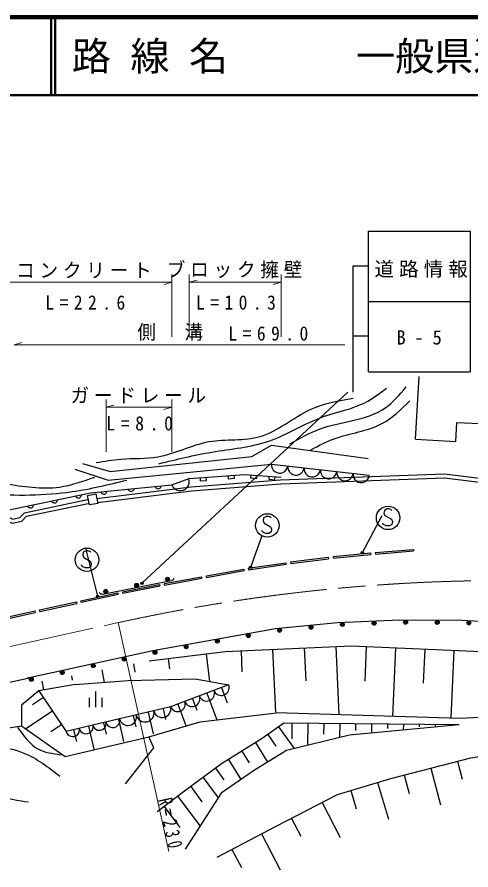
# Model space of a CAD drawing. Units: millimetres, scale not verified. Extents: x 40000 to 680000, y 20000 to 380000.
# Drawn here: x 173377 to 231432, y 270867 to 380000 of the extents above; entities that cross this region are included whole.
import ezdxf
from ezdxf.enums import TextEntityAlignment as Align

# ---------------------------------------------------------------- set-up
doc = ezdxf.new("R2010")
doc.units = ezdxf.units.MM
doc.header["$LTSCALE"] = 1000
doc.linetypes.add('CHAIN', pattern=[18.5, 12, -1.5, 3.5, -1.5])
for name, color, linetype, lineweight in [('M-BGD', 7, 'Continuous', 25), ('M-BMK', 2, 'CHAIN', 13), ('M-STR-HTXT', 7, 'Continuous', 13), ('M-STR-STRC', 7, 'Continuous', 25), ('M-TTL', 2, 'Continuous', 140), ('M-TTL-LINE', 7, 'Continuous', 50)]:
    doc.layers.add(name, color=color, linetype=linetype, lineweight=lineweight)
doc.layers.add('M-TTL-TXT', color=7, linetype='Continuous')
doc.styles.add('ＭＳ ゴシック', font='')
doc.styles.get('ＭＳ ゴシック').set_extended_font_data('MS Gothic')

msp = doc.modelspace()

# ---------------------------------------------------------------- linework, layer by layer
at = {"layer": 'M-BGD'}
for p, q in [((224345, 326007), (224811, 334021)), ((229508, 325707), (229648, 328114)), ((229648, 328114), (233525, 327937)), ((224345, 326007), (229508, 325707)), ((205927, 322802), (218419, 321361)), ((193182, 320160), (195396, 320947)), ((213789, 310954), (218595, 311446)), ((213809, 310755), (218615, 311247)), ((218595, 311446), (218615, 311247)), ((219201, 311470), (224090, 311878)), ((219201, 311470), (219218, 311270)), ((219218, 311270), (224107, 311679)), ((224090, 311878), (224107, 311679)), ((202953, 309469), (207770, 310183)), ((202983, 309271), (207799, 309985)), ((207770, 310183), (207799, 309985)), ((208362, 310276), (213184, 310886)), ((208362, 310276), (208387, 310077)), ((208387, 310077), (213209, 310688)), ((213184, 310886), (213209, 310688)), ((213789, 310954), (213809, 310755)), ((197588, 308497), (202375, 309363)), ((197624, 308300), (202411, 309166)), ((202375, 309363), (202411, 309166)), ((202953, 309469), (202983, 309271)), ((184770, 306256), (192669, 307817)), ((192216, 307509), (196985, 308389)), ((192252, 307312), (197021, 308192)), ((192669, 307817), (193160, 307914)), ((196985, 308389), (197021, 308192)), ((197624, 308300), (197588, 308497)), ((186871, 306460), (191605, 307410)), ((186911, 306264), (191645, 307214)), ((191605, 307410), (191645, 307214)), ((192252, 307312), (192216, 307509)), ((181546, 305317), (186286, 306331)), ((181587, 305122), (186328, 306135)), ((184280, 306159), (184770, 306256)), ((186286, 306331), (186328, 306135)), ((186911, 306264), (186871, 306460)), ((176233, 304145), (180960, 305173)), ((176276, 303949), (181002, 304977)), ((180960, 305173), (181002, 304977)), ((181587, 305122), (181546, 305317)), ((170877, 302941), (175630, 304021)), ((170921, 302746), (175674, 303826)), ((175630, 304021), (175674, 303826)), ((176276, 303949), (176233, 304145)), ((214369, 302504), (206431, 301736)), ((222324, 302811), (214369, 302504)), ((230312, 302775), (222324, 302811)), ((238280, 302357), (230312, 302775)), ((206431, 301736), (190745, 298913)), ((206069, 299094), (206416, 291060)), ((210112, 299269), (210293, 295061)), ((214155, 299443), (214531, 290729)), ((218044, 299451), (217855, 295042)), ((221779, 299291), (221404, 290519)), ((225515, 299131), (225328, 294768)), ((190745, 298913), (175152, 295503)), ((197571, 298527), (198013, 294999)), ((202025, 298919), (202143, 296202)), ((229250, 298972), (228879, 290289)), ((188254, 297230), (188454, 296175)), ((192705, 297918), (192872, 296583)), ((184218, 296463), (184523, 294860)), ((148181, 289529), (175152, 295503)), ((175152, 295503), (174664, 295396)), ((175152, 295503), (175445, 295568)), ((176555, 295014), (176765, 293900)), ((180319, 295725), (180431, 295130)), ((176165, 293799), (179663, 288579)), ((183414, 293682), (183414, 291682)), ((200437, 294548), (193012, 291717)), ((199509, 294194), (200247, 292259)), ((176748, 292929), (175342, 291986)), ((182614, 292882), (182614, 291682)), ((184214, 292882), (184214, 291682)), ((195797, 292778), (196355, 291313)), ((197653, 293486), (198949, 290086)), ((193012, 291717), (186491, 290198)), ((192059, 291492), (192378, 290135)), ((193940, 292070), (194972, 289365)), ((177914, 291189), (174512, 288909)), ((188245, 290596), (188574, 289197)), ((190152, 291044), (190800, 288288)), ((230068, 290253), (206564, 290974)), ((179080, 289449), (177712, 288532)), ((186491, 290198), (179663, 288579)), ((182524, 289251), (183211, 286330)), ((184431, 289700), (184769, 288260)), ((186338, 290148), (187005, 287309)), ((208531, 289656), (208510, 287650)), ((210568, 289635), (210539, 286805)), ((212605, 289614), (212591, 288223)), ((214642, 289592), (214623, 287788)), ((216679, 289571), (216671, 288730)), ((218716, 289550), (218704, 288364)), ((220754, 289529), (220747, 288947)), ((222791, 289508), (222783, 288753)), ((224828, 289487), (224824, 289164)), ((226865, 289466), (226862, 289143)), ((228902, 289445), (228901, 289380)), ((180617, 288803), (180965, 287322)), ((205438, 288194), (206481, 286726)), ((206821, 289176), (208801, 286386)), ((203879, 287163), (205430, 284671)), ((202143, 286083), (203070, 284593)), ((200407, 285003), (202009, 282428)), ((198747, 283875), (199841, 282403)), ((226299, 283882), (227522, 279211)), ((229699, 284772), (230303, 282466)), ((197165, 282699), (199116, 280075)), ((222899, 282992), (223518, 280628)), ((219492, 282035), (220895, 277355)), ((195583, 281523), (197017, 279594)), ((216077, 281012), (216770, 278702)), ((193923, 280278), (196793, 276484)), ((212410, 279489), (214705, 275039)), ((192186, 278964), (194195, 276308)), ((208491, 277467), (209660, 275199)), ((204639, 275471), (207037, 270867)), ((200854, 273499), (202071, 271163))]:
    msp.add_line(p, q, dxfattribs=at)
for points in [[(181730, 322889), (185294, 321844), (203421, 323749), (205941, 325224), (218277, 323503)], [(180747, 322151), (185049, 320738), (205927, 322802)], [(183596, 318395), (195655, 319889), (207082, 320765), (228065, 321538), (242263, 319783), (247866, 318829)], [(183657, 317899), (195705, 319391), (207110, 320266), (228043, 321037), (242191, 319288), (247782, 318336)], [(195396, 320947), (202530, 321488), (207155, 321144)], [(196780, 321052), (196811, 320653), (197608, 320714), (197578, 321113)], [(200347, 321323), (200378, 320924), (201175, 320985), (201145, 321383)], [(203287, 321432), (203257, 321033), (204055, 320974), (204085, 321373)], [(205600, 321260), (205570, 320861), (206368, 320802), (206397, 321200)], [(158677, 312436), (167434, 315929), (182751, 319127), (193182, 320160)], [(191045, 319948), (191087, 319856), (191142, 319781), (191230, 319709), (191314, 319670), (191413, 319647), (191540, 319660), (191633, 319701), (191708, 319757), (191779, 319844), (191819, 319929), (191841, 320027)], [(180828, 318725), (180879, 318638), (180942, 318569), (181037, 318507), (181125, 318477), (181226, 318465), (181351, 318491), (181438, 318542), (181507, 318605), (181569, 318700), (181600, 318788), (181611, 318889)], [(184092, 319260), (184133, 319167), (184189, 319092), (184276, 319021), (184361, 318981), (184459, 318958), (184587, 318971), (184679, 319012), (184754, 319068), (184826, 319155), (184866, 319240), (184888, 319338)], [(187569, 319604), (187610, 319512), (187666, 319437), (187753, 319365), (187837, 319325), (187936, 319303), (188063, 319315), (188156, 319357), (188231, 319412), (188302, 319500), (188342, 319584), (188365, 319683)], [(72515, 290865), (80372, 291112), (90117, 292519), (112185, 298323), (129767, 303543), (151562, 309870), (171111, 315918), (172150, 316076), (172824, 315751), (173717, 315960), (174313, 316582), (182372, 318260)], [(72531, 290365), (80416, 290614), (90216, 292028), (112319, 297842), (129908, 303063), (151705, 309391), (171223, 315430), (172072, 315558), (172766, 315224), (173975, 315507), (174567, 316124), (182474, 317770)], [(174701, 317446), (174752, 317359), (174816, 317290), (174910, 317228), (174998, 317198), (175099, 317186), (175224, 317212), (175312, 317263), (175380, 317326), (175442, 317421), (175473, 317509), (175484, 317610)], [(177765, 318086), (177816, 317998), (177879, 317930), (177974, 317868), (178062, 317837), (178162, 317825), (178288, 317852), (178375, 317903), (178444, 317966), (178505, 318061), (178536, 318149), (178548, 318249)], [(193406, 308218), (193413, 308179), (193405, 308116), (193386, 308061), (193346, 308002), (193303, 307963), (193238, 307930), (193160, 307914)], [(184280, 306159), (184201, 306144), (184150, 306144), (184086, 306162), (184041, 306183), (184003, 306217), (183962, 306270), (183943, 306317), (183937, 306346)], [(190272, 297613), (200004, 298832), (216176, 299531), (238589, 298572), (250722, 296773), (263680, 293606), (269489, 291669), (274959, 288678), (279351, 284788), (281951, 279468), (282690, 274857)], [(190272, 297613), (200004, 298832), (216176, 299531), (238589, 298572), (250722, 296773), (263680, 293606), (269489, 291669), (274959, 288678), (279351, 284788), (281951, 279468), (282690, 274857)], [(180807, 294581), (187577, 295089), (196177, 295340), (200437, 294548)], [(180807, 294581), (176165, 293799), (173928, 291963), (173952, 289304)], [(190246, 287882), (196786, 289834), (206564, 290974)], [(269168, 289038), (259648, 290493), (240250, 290754), (230068, 290253)], [(113612, 277814), (106857, 273409), (164408, 285523), (165730, 286918), (172117, 287395), (171787, 288974), (173952, 289304), (179517, 285376), (190246, 287882)], [(229921, 289435), (207512, 289666), (204747, 287704), (199538, 284463), (194792, 280935), (191317, 278307)], [(229921, 289435), (215906, 288097), (207839, 286155), (203640, 283569), (199505, 280677), (194889, 273540)], [(187252, 281894), (190878, 286484), (190246, 287882)], [(198962, 272513), (206531, 276456), (214370, 280500), (221199, 282547), (231399, 285217), (249727, 288063)]]:
    msp.add_lwpolyline(points, dxfattribs=at)
msp.add_lwpolyline([(182632, 317578), (182406, 318785), (183464, 318983), (183690, 317776)], close=True, dxfattribs=at)
for centre, radius in [((192621, 308063), 250), ((192621, 308063), 150), ((192621, 308063), 50), ((184722, 306501), 250), ((188671, 307282), 250), ((188671, 307282), 150), ((188671, 307282), 50), ((184722, 306501), 150), ((184722, 306501), 50), ((214995, 302278), 250), ((214995, 302278), 150), ((214995, 302278), 50), ((219041, 302434), 250), ((219041, 302434), 150), ((219041, 302434), 50), ((223077, 302558), 250), ((223077, 302558), 150), ((223077, 302558), 50), ((227126, 302540), 250), ((227126, 302540), 150), ((227126, 302540), 50), ((231162, 302480), 250), ((231162, 302480), 150), ((231162, 302480), 50), ((206947, 301534), 250), ((206947, 301534), 150), ((206947, 301534), 50), ((210977, 301925), 250), ((210977, 301925), 150), ((210977, 301925), 50), ((198991, 300143), 250), ((198991, 300143), 150), ((198991, 300143), 50), ((202976, 300860), 250), ((202976, 300860), 150), ((202976, 300860), 50), ((195006, 299426), 250), ((195006, 299426), 150), ((195006, 299426), 50), ((187073, 297854), 250), ((187073, 297854), 150), ((191021, 298709), 250), ((191021, 298709), 150), ((191021, 298709), 50), ((183117, 296989), 250), ((183117, 296989), 150), ((183117, 296989), 50), ((187073, 297854), 50), ((179161, 296124), 250), ((179161, 296124), 150), ((179161, 296124), 50), ((175206, 295259), 250), ((175207, 295259), 250), ((175206, 295259), 150), ((175207, 295259), 150), ((175206, 295259), 50), ((175207, 295259), 50)]:
    msp.add_circle(centre, radius, dxfattribs=at)
for centre, radius, start, end in [((206970, 322682), 1050, 173.41806, 353.41806), ((209056, 322441), 1050, 173.41806, 353.41806), ((211142, 322200), 1050, 173.41806, 353.41806), ((213228, 321960), 1050, 173.41806, 353.41806), ((194265, 320545), 1150, 199.57313, 19.57313), ((215314, 321719), 1050, 173.41806, 353.41806), ((217401, 321478), 1050, 173.41806, 353.41806), ((197634, 293479), 1000, 200.87474, 20.87474), ((199502, 294192), 1000, 200.87474, 20.87474), ((195765, 292766), 1000, 200.87474, 20.87474), ((191941, 291467), 1100, 193.10977, 13.10977), ((193943, 292071), 950, 200.87474, 20.87474), ((187558, 290446), 1100, 193.10977, 13.10977), ((189750, 290957), 1150, 193.10977, 13.10977), ((182209, 289183), 900, 193.33723, 13.33723), ((183912, 289586), 850, 193.33723, 13.33723), ((185615, 289990), 900, 193.33723, 13.33723), ((180506, 288779), 850, 193.33723, 13.33723)]:
    msp.add_arc(centre, radius, start, end, dxfattribs=at)
for points, knots in [([(191520, 322843), (193760, 323396), (196000, 323950), (198292, 324331), (200748, 324740), (203265, 324950), (205585, 325745), (207978, 326565), (210162, 328008), (212581, 328871), (214342, 329499), (216226, 329821), (217865, 330657), (218841, 331155), (219730, 331836), (220618, 332517)], [0, 0, 0, 0, 1, 1, 1, 2, 2, 2, 3, 3, 3, 4, 4, 4, 5, 5, 5, 5]), ([(208265, 325373), (209516, 326094), (210767, 326815), (212134, 327308), (214901, 328306), (218141, 328372), (220470, 329987), (221478, 330687), (222315, 331676), (223152, 332666)], [0, 0, 0, 0, 1, 1, 1, 2, 2, 2, 3, 3, 3, 3]), ([(183482, 322992), (184544, 323173), (185606, 323355), (186683, 323438), (188247, 323559), (189841, 323472), (191371, 323736), (193594, 324119), (195681, 325244), (197920, 325671), (200090, 326041), (202415, 325743), (204469, 326341), (206734, 327000), (208671, 328748), (210869, 329764), (212597, 330562), (214487, 330907), (216376, 331252)], [0, 0, 0, 0, 1, 1, 1, 2, 2, 2, 3, 3, 3, 4, 4, 4, 5, 5, 5, 6, 6, 6, 6]), ([(210970, 324629), (211942, 325146), (212913, 325663), (213947, 326043), (215956, 326780), (218202, 326998), (220050, 327978), (221378, 328682), (222500, 329781), (223622, 330880)], [0, 0, 0, 0, 1, 1, 1, 2, 2, 2, 3, 3, 3, 3]), ([(171798, 320312), (174155, 319932), (176511, 319551), (178794, 319866), (180329, 320078), (181831, 320604), (183334, 321131)], [0, 0, 0, 0, 1, 1, 1, 2, 2, 2, 2]), ([(157655, 320164), (161636, 319684), (165618, 319205), (169637, 318973), (173240, 318765), (176873, 318755), (180428, 319271), (182784, 319613), (185105, 320186), (187427, 320759)], [0, 0, 0, 0, 1, 1, 1, 2, 2, 2, 3, 3, 3, 3]), ([(173454, 289114), (174220, 288025), (174987, 286937), (176053, 286356), (176900, 285894), (177935, 285754), (178971, 285613)], [0, 0, 0, 0, 1, 1, 1, 2, 2, 2, 2]), ([(168785, 286939), (170672, 286728), (172558, 286517), (174249, 285825), (175914, 285145), (177389, 284000), (178865, 282854)], [0, 0, 0, 0, 1, 1, 1, 2, 2, 2, 2]), ([(163586, 283438), (165146, 282554), (166706, 281670), (168361, 281051), (170404, 280287), (172592, 279926), (174780, 279565)], [0, 0, 0, 0, 1, 1, 1, 2, 2, 2, 2])]:
    msp.add_open_spline(points, degree=3, knots=knots, dxfattribs=at)
at = {"layer": 'M-BMK'}
msp.add_line((171334, 299205), (186321, 302509), dxfattribs=at)
msp.add_arc((235836, 77902), 230000, 81.88626, 102.43222, dxfattribs=at)
at = {"layer": 'M-STR-HTXT'}
for p, q in [((193182, 347073), (193182, 339073)), ((195396, 339073), (195396, 347073)), ((207155, 347073), (207155, 339073)), ((170837, 346073), (193182, 346073)), ((193182, 346073), (192182, 345793)), ((195396, 346073), (196396, 346353)), ((195396, 346073), (207155, 346073)), ((207155, 346073), (206155, 345793)), ((173000, 338073), (174000, 338353)), ((173000, 338073), (215290, 338073)), ((184770, 324384), (184770, 331073)), ((193160, 331073), (193160, 324384)), ((184770, 330073), (185770, 330353)), ((184770, 330073), (193160, 330073)), ((193160, 330073), (192160, 329793)), ((192779, 273212), (186321, 302509))]:
    msp.add_line(p, q, dxfattribs=at)
at = {"layer": 'M-STR-STRC'}
for p, q in [((218339, 343617), (231339, 343617)), ((218339, 339185), (216339, 339185)), ((218339, 334617), (231339, 334617)), ((189352, 307548), (215685, 332002)), ((220026, 316159), (217531, 311463)), ((203264, 309590), (204746, 313662)), ((182143, 312061), (183673, 305886))]:
    msp.add_line(p, q, dxfattribs=at)
for points in [[(218339, 334617), (218339, 343617), (218339, 352617), (231339, 352617), (231339, 334617)], [(218339, 348133), (216339, 348133), (216339, 332018)], [(221319, 316875), (221199, 316995), (220959, 317055), (220719, 317055), (220359, 316875), (220299, 316515), (220419, 316215), (221259, 315735), (221379, 315435), (221319, 315075), (221019, 314895), (220599, 314895), (220239, 315075), (220119, 315255)], [(205870, 315910), (205750, 316030), (205510, 316090), (205270, 316090), (204910, 315910), (204850, 315550), (204970, 315250), (205810, 314770), (205930, 314470), (205870, 314110), (205570, 313930), (205150, 313930), (204790, 314110), (204670, 314290)], [(182803, 311511), (182683, 311631), (182443, 311691), (182203, 311691), (181843, 311511), (181783, 311151), (181903, 310851), (182743, 310371), (182863, 310071), (182803, 309711), (182503, 309531), (182083, 309531), (181723, 309711), (181603, 309891)]]:
    msp.add_lwpolyline(points, dxfattribs=at)
for centre, radius in [((220839, 315915), 1500), ((205390, 314950), 1500), ((182323, 310551), 1500), ((217531, 311463), 150), ((217531, 311463), 90), ((217531, 311463), 30), ((203264, 309590), 150), ((203264, 309590), 90), ((203264, 309590), 30), ((189352, 307548), 150), ((189352, 307548), 90), ((189352, 307548), 30), ((183673, 305886), 150), ((183673, 305886), 90), ((183673, 305886), 30)]:
    msp.add_circle(centre, radius, dxfattribs=at)
at = {"layer": 'M-TTL'}
msp.add_line((680000, 380000), (40000, 380000), dxfattribs=at)
at = {"layer": 'M-TTL-LINE'}
for p, q in [((177750, 380000), (177750, 370000)), ((178250, 380000), (178250, 370000)), ((40000, 370000), (680000, 370000))]:
    msp.add_line(p, q, dxfattribs=at)

# ---------------------------------------------------------------- texts
at = {"layer": 'M-STR-HTXT', "char_height": 1833, "attachment_point": 7, "style": 'ＭＳ ゴシック'}
for s, insert in [('\\T1.26;\\W0.95;コンクリート', (173259, 346573)), ('\\T1.26;\\W0.95;ブロック擁壁', (192525, 346573)), ('\\T1.62;\\W0.9;L=22.6', (176999, 342534)), ('\\T1.62;\\W0.9;L=10.3', (196265, 342534)), ('\\T1.27;\\W0.95;側\u3000溝', (188760, 338573)), ('\\T1.62;\\W0.9;L=69.0', (200412, 338573)), ('\\T1.26;\\W0.95;ガードレール', (180215, 330573)), ('\\T1.65;\\W0.9;L=8.0', (184788, 327074))]:
    msp.add_mtext(s, dxfattribs=dict(at, insert=insert))
at = {"layer": 'M-STR-HTXT', "insert": (191384, 279859), "char_height": 1833, "attachment_point": 7, "rotation": 282.3, "style": 'ＭＳ ゴシック'}
msp.add_mtext('\\T1.61;\\W0.7;R=230', dxfattribs=at)
at = {"layer": 'M-STR-STRC', "char_height": 1833, "attachment_point": 7, "style": 'ＭＳ ゴシック'}
for s, insert in [('\\T1.26;道路情報', (219089, 346642)), ('\\T1.95;\\W0.95;B-5', (221902, 338066))]:
    msp.add_mtext(s, dxfattribs=dict(at, insert=insert))
at = {"layer": 'M-TTL-TXT', "style": 'ＭＳ ゴシック'}
for s, p in [('路 線 名', (180380, 375000)), ('一般県道三見(停)三見市線', (216734, 375000))]:
    msp.add_text(s, height=3666, dxfattribs=at).set_placement(p, align=Align.MIDDLE_LEFT)

doc.saveas('drawing.dxf')
